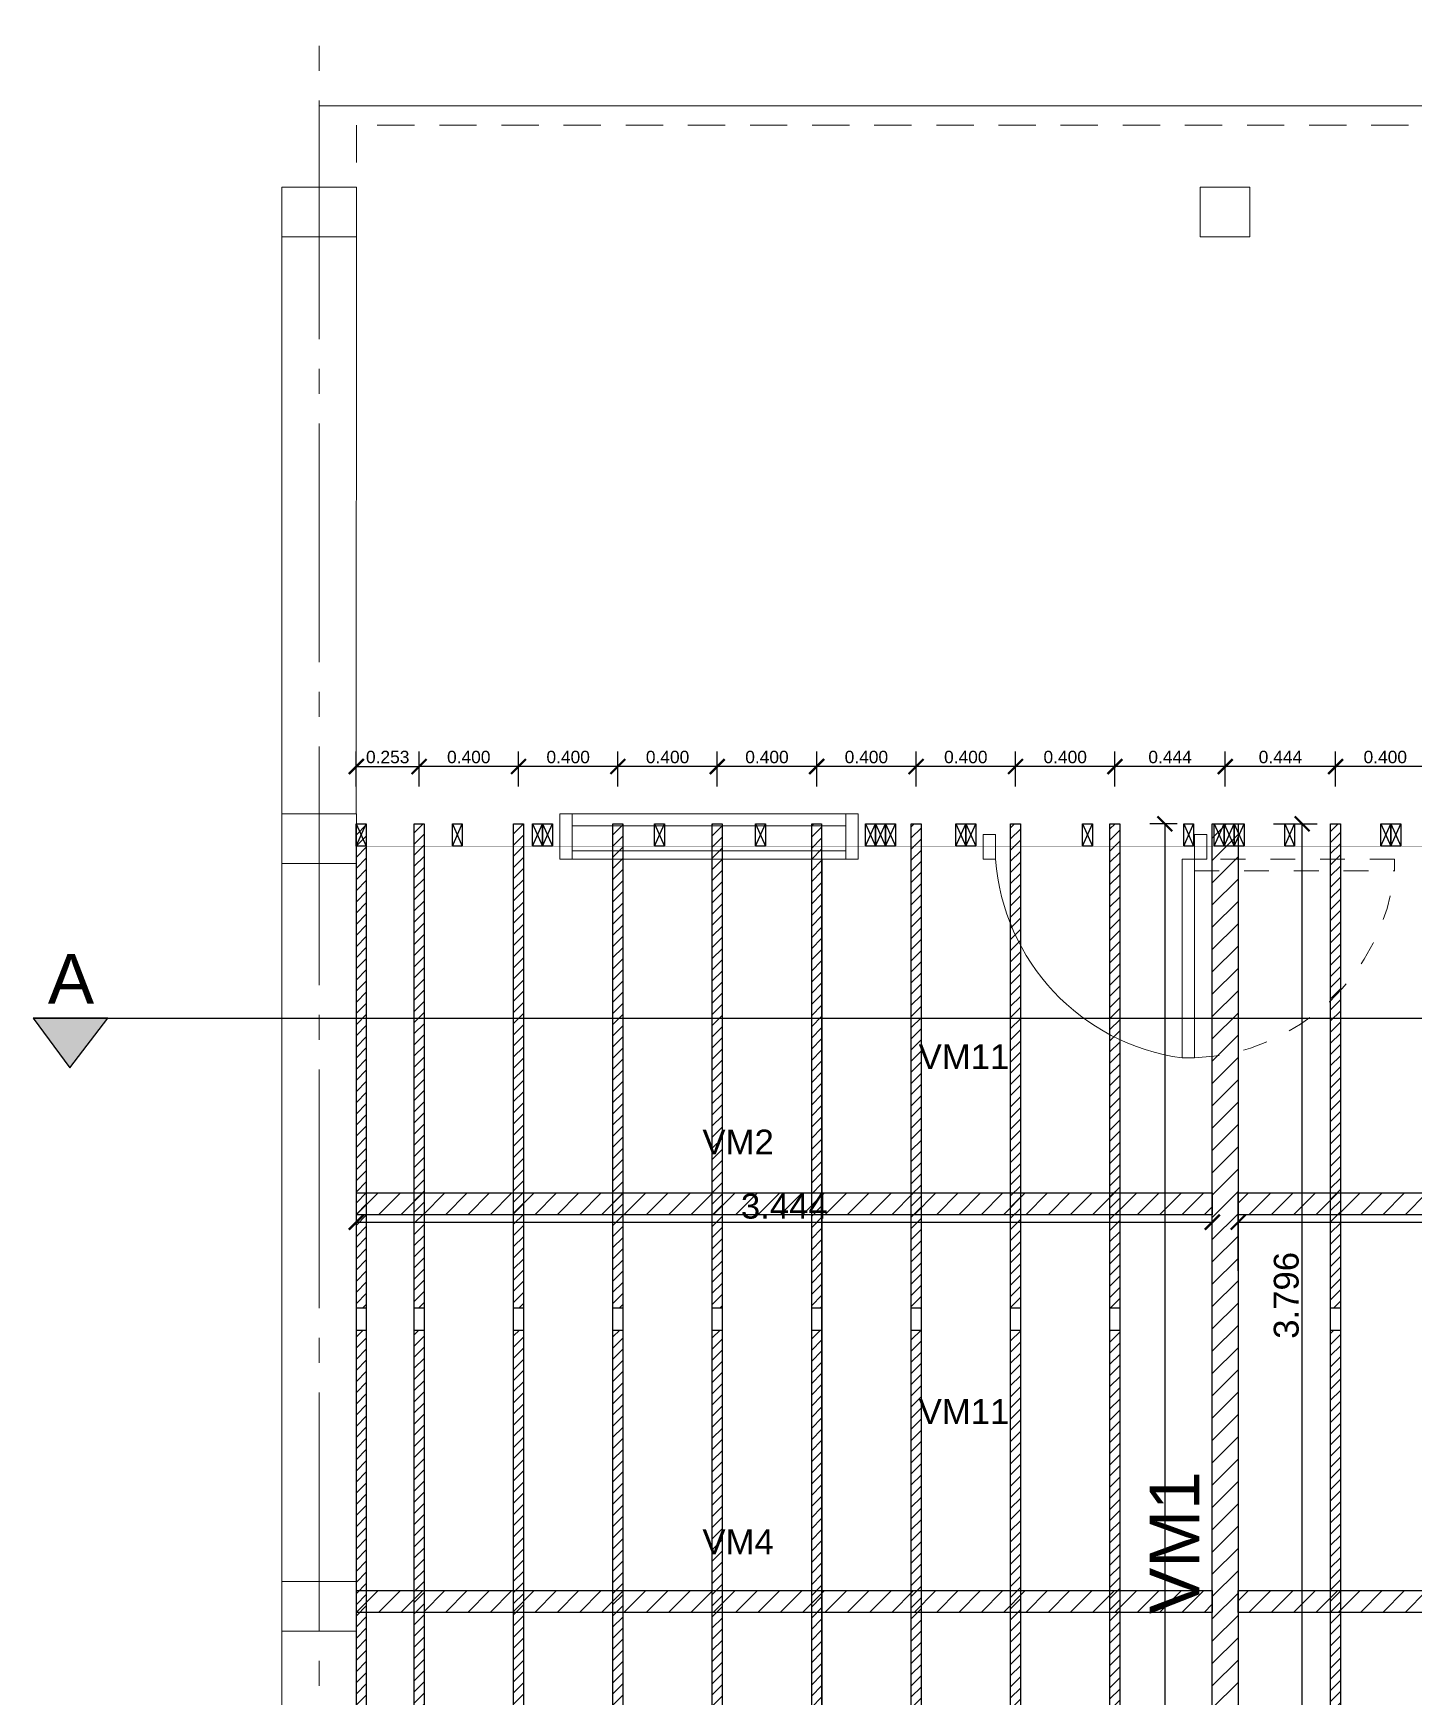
# Model space of a CAD drawing. Header units: millimetres. Extents: x 2924 to 6397, y 1567 to 1704.
# Drawn here: x 3218.18 to 3223.73, y 1584.66 to 1591.35 of the extents above; entities that cross this region are included whole.
import ezdxf

# ---------------------------------------------------------------- set-up
doc = ezdxf.new("R2010")
doc.units = ezdxf.units.MM
doc.header["$PDMODE"] = 35
for name, pattern in [('ACAD_ISO04W100', [30, 24, -3, 0, -3]), ('CONTINUA', [200, 100, 100]), ('DASHED', [0.75, 0.5, -0.25])]:
    doc.linetypes.add(name, pattern=pattern)
doc.layers.get('Defpoints').update_dxf_attribs({"color": 230})
for name, color, linetype in [('EJES', 8, 'Continuous'), ('P0- COLUMNAS HºAº', 7, 'Continuous'), ('P0-CARPINTERIAS', 7, 'Continuous'), ('P0-MAMPOSTERIA LADRILLO', 7, 'Continuous'), ('P0-MUROS', 7, 'Continuous'), ('P0-PROYECCION', 7, 'Continuous'), ('P0-SOLADOS', 7, 'Continuous'), ('PT-MUROS', 7, 'Continuous')]:
    doc.layers.add(name, color=color, linetype=linetype)
doc.styles.add('Arial10', font='arial.ttf', dxfattribs={"height": 0.1})
doc.styles.get("Standard").update_dxf_attribs({"font": 'arial.ttf'})
doc.dimstyles.new('COTA-1-50', dxfattribs={"dimtxt": 0.1, "dimasz": 0.06, "dimexe": 0.06, "dimexo": 0.15, "dimgap": 0.0125, "dimtad": 1, "dimzin": 0, "dimdsep": 46, "dimtxsty": 'Arial10', "dimblk1": 'ARCHTICK', "dimblk2": 'ARCHTICK', "dimsah": 1, "dimcen": 0.09, "dimclrd": 7, "dimclre": 7, "dimclrt": 7, "dimazin": 0, "dimtfac": 1, "dimtofl": 0, "dimtmove": 2, "dimatfit": 3, "dimldrblk": 'ARCHTICK', "dimfxl": 1, "dimtolj": 1, "dimtzin": 0, "dimarcsym": 0})
pattern_1 = [(45, (135.90434, -39.37298), (-0.0449012806, 0.0449012806), [])]
pattern_2 = [(45, (135.90434, -37.77298), (-0.0449012806, 0.0449012806), [])]

# ---------------------------------------------------------------- blocks, each defined once
blk = doc.blocks.new('_ARCHTICK')
at = {"color": 0, "linetype": 'ByBlock', "const_width": 0.15}
blk.add_lwpolyline([(-0.5, -0.5), (0.5, 0.5)], dxfattribs=at)
blk = doc.blocks.new('*D441')
at = {"layer": 'Defpoints', "color": 0, "transparency": 16777216}
for p in [(3222.9208, 1586.5673), (3219.4765, 1586.2209), (3222.9208, 1586.2209)]:
    blk.add_point(p, dxfattribs=at)
at = {"layer": 'PT-MUROS', "color": 7, "lineweight": -2, "transparency": 16777216}
for p, q in [((3219.4765, 1586.3709), (3219.4765, 1586.6273)), ((3222.9208, 1586.3709), (3222.9208, 1586.6273)), ((3219.4765, 1586.5673), (3222.9208, 1586.5673))]:
    blk.add_line(p, q, dxfattribs=at)
at = {"layer": 'PT-MUROS', "color": 7, "lineweight": -2, "transparency": 16777216, "xscale": 0.06, "yscale": 0.06, "zscale": 0.06, "rotation": 180}
blk.add_blockref('_ARCHTICK', (3219.4765, 1586.5673), dxfattribs=at)
at = {"layer": 'PT-MUROS', "color": 7, "lineweight": -2, "transparency": 16777216, "xscale": 0.06, "yscale": 0.06, "zscale": 0.06}
blk.add_blockref('_ARCHTICK', (3222.9208, 1586.5673), dxfattribs=at)
at = {"layer": 'PT-MUROS', "color": 7, "transparency": 16777216, "insert": (3221.1987, 1586.6308), "char_height": 0.1, "attachment_point": 5, "style": 'Arial10'}
blk.add_mtext('\\A1;3.444', dxfattribs=at)
blk = doc.blocks.new('*D442')
at = {"layer": 'Defpoints', "color": 0, "transparency": 16777216}
for p in [(3226.1688, 1586.5673), (3223.0248, 1586.2209), (3226.1688, 1586.2209)]:
    blk.add_point(p, dxfattribs=at)
at = {"layer": 'PT-MUROS', "color": 7, "lineweight": -2, "transparency": 16777216}
for p, q in [((3223.0248, 1586.3709), (3223.0248, 1586.6273)), ((3226.1688, 1586.3709), (3226.1688, 1586.6273)), ((3223.0248, 1586.5673), (3226.1688, 1586.5673))]:
    blk.add_line(p, q, dxfattribs=at)
at = {"layer": 'PT-MUROS', "color": 7, "lineweight": -2, "transparency": 16777216, "xscale": 0.06, "yscale": 0.06, "zscale": 0.06, "rotation": 180}
blk.add_blockref('_ARCHTICK', (3223.0248, 1586.5673), dxfattribs=at)
at = {"layer": 'PT-MUROS', "color": 7, "lineweight": -2, "transparency": 16777216, "xscale": 0.06, "yscale": 0.06, "zscale": 0.06}
blk.add_blockref('_ARCHTICK', (3226.1688, 1586.5673), dxfattribs=at)
at = {"layer": 'PT-MUROS', "color": 7, "transparency": 16777216, "insert": (3224.5968, 1586.6308), "char_height": 0.1, "attachment_point": 5, "style": 'Arial10'}
blk.add_mtext('\\A1;3.144', dxfattribs=at)
blk = doc.blocks.new('*D471')
at = {"layer": 'Defpoints', "color": 0, "transparency": 16777216}
for p in [(3222.9288, 1588.1706), (3222.7296, 1580.2856), (3222.9288, 1580.2856)]:
    blk.add_point(p, dxfattribs=at)
at = {"layer": 'PT-MUROS', "color": 7, "lineweight": -2, "transparency": 16777216}
for p, q in [((3222.7788, 1588.1706), (3222.6696, 1588.1706)), ((3222.7296, 1588.1706), (3222.7296, 1580.2856)), ((3222.7788, 1580.2856), (3222.6696, 1580.2856))]:
    blk.add_line(p, q, dxfattribs=at)
at = {"layer": 'PT-MUROS', "color": 7, "lineweight": -2, "transparency": 16777216, "xscale": 0.06, "yscale": 0.06, "zscale": 0.06}
for p, rotation in [((3222.7296, 1588.1706), 90), ((3222.7296, 1580.2856), 270)]:
    blk.add_blockref('_ARCHTICK', p, dxfattribs=dict(at, rotation=rotation))
at = {"layer": 'PT-MUROS', "color": 7, "transparency": 16777216, "insert": (3222.666, 1584.2281), "char_height": 0.1, "attachment_point": 5, "rotation": 90, "style": 'Arial10'}
blk.add_mtext('\\A1;7.885', dxfattribs=at)
blk = doc.blocks.new('*D458')
at = {"layer": 'Defpoints', "color": 0, "transparency": 16777216}
for p in [(3223.0168, 1588.1706), (3223.2824, 1588.1706), (3223.0168, 1584.3743)]:
    blk.add_point(p, dxfattribs=at)
at = {"layer": 'PT-MUROS', "color": 7, "lineweight": -2, "transparency": 16777216}
for p, q in [((3223.1668, 1588.1706), (3223.3424, 1588.1706)), ((3223.2824, 1584.3743), (3223.2824, 1588.1706)), ((3223.1668, 1584.3743), (3223.3424, 1584.3743))]:
    blk.add_line(p, q, dxfattribs=at)
at = {"layer": 'PT-MUROS', "color": 7, "lineweight": -2, "transparency": 16777216, "xscale": 0.06, "yscale": 0.06, "zscale": 0.06}
for p, rotation in [((3223.2824, 1588.1706), 90), ((3223.2824, 1584.3743), 270)]:
    blk.add_blockref('_ARCHTICK', p, dxfattribs=dict(at, rotation=rotation))
at = {"layer": 'PT-MUROS', "color": 7, "transparency": 16777216, "insert": (3223.2188, 1586.2725), "char_height": 0.1, "attachment_point": 5, "rotation": 90, "style": 'Arial10'}
blk.add_mtext('\\A1;3.796', dxfattribs=at)
blk = doc.blocks.new('*D447')
at = {"layer": 'Defpoints', "color": 0, "transparency": 16777216}
for p in [(3223.4168, 1588.401), (3223.4168, 1588.1706), (3223.8168, 1588.1706)]:
    blk.add_point(p, dxfattribs=at)
at = {"layer": 'PT-MUROS', "color": 7, "lineweight": -2, "transparency": 16777216}
for p, q in [((3223.4168, 1588.3206), (3223.4168, 1588.461)), ((3223.8168, 1588.3206), (3223.8168, 1588.461)), ((3223.8168, 1588.401), (3223.4168, 1588.401))]:
    blk.add_line(p, q, dxfattribs=at)
at = {"layer": 'PT-MUROS', "color": 7, "lineweight": -2, "transparency": 16777216, "xscale": 0.06, "yscale": 0.06, "zscale": 0.06, "rotation": 180}
blk.add_blockref('_ARCHTICK', (3223.4168, 1588.401), dxfattribs=at)
at = {"layer": 'PT-MUROS', "color": 7, "lineweight": -2, "transparency": 16777216, "xscale": 0.06, "yscale": 0.06, "zscale": 0.06}
blk.add_blockref('_ARCHTICK', (3223.8168, 1588.401), dxfattribs=at)
at = {"layer": 'PT-MUROS', "color": 7, "transparency": 16777216, "insert": (3223.6168, 1588.4391), "char_height": 0.05, "attachment_point": 5}
blk.add_mtext('\\A1;0.400', dxfattribs=at)
blk = doc.blocks.new('*D448')
at = {"layer": 'Defpoints', "color": 0, "transparency": 16777216}
for p in [(3222.9728, 1588.401), (3222.9728, 1588.1706), (3223.4168, 1588.1706)]:
    blk.add_point(p, dxfattribs=at)
at = {"layer": 'PT-MUROS', "color": 7, "lineweight": -2, "transparency": 16777216}
for p, q in [((3222.9728, 1588.3206), (3222.9728, 1588.461)), ((3223.4168, 1588.3206), (3223.4168, 1588.461)), ((3223.4168, 1588.401), (3222.9728, 1588.401))]:
    blk.add_line(p, q, dxfattribs=at)
at = {"layer": 'PT-MUROS', "color": 7, "lineweight": -2, "transparency": 16777216, "xscale": 0.06, "yscale": 0.06, "zscale": 0.06, "rotation": 180}
blk.add_blockref('_ARCHTICK', (3222.9728, 1588.401), dxfattribs=at)
at = {"layer": 'PT-MUROS', "color": 7, "lineweight": -2, "transparency": 16777216, "xscale": 0.06, "yscale": 0.06, "zscale": 0.06}
blk.add_blockref('_ARCHTICK', (3223.4168, 1588.401), dxfattribs=at)
at = {"layer": 'PT-MUROS', "color": 7, "transparency": 16777216, "insert": (3223.1948, 1588.4391), "char_height": 0.05, "attachment_point": 5}
blk.add_mtext('\\A1;0.444', dxfattribs=at)
blk = doc.blocks.new('*D449')
at = {"layer": 'Defpoints', "color": 0, "transparency": 16777216}
for p in [(3222.5288, 1588.401), (3222.5288, 1588.1706), (3222.9728, 1588.1706)]:
    blk.add_point(p, dxfattribs=at)
at = {"layer": 'PT-MUROS', "color": 7, "lineweight": -2, "transparency": 16777216}
for p, q in [((3222.5288, 1588.3206), (3222.5288, 1588.461)), ((3222.9728, 1588.3206), (3222.9728, 1588.461)), ((3222.9728, 1588.401), (3222.5288, 1588.401))]:
    blk.add_line(p, q, dxfattribs=at)
at = {"layer": 'PT-MUROS', "color": 7, "lineweight": -2, "transparency": 16777216, "xscale": 0.06, "yscale": 0.06, "zscale": 0.06, "rotation": 180}
blk.add_blockref('_ARCHTICK', (3222.5288, 1588.401), dxfattribs=at)
at = {"layer": 'PT-MUROS', "color": 7, "lineweight": -2, "transparency": 16777216, "xscale": 0.06, "yscale": 0.06, "zscale": 0.06}
blk.add_blockref('_ARCHTICK', (3222.9728, 1588.401), dxfattribs=at)
at = {"layer": 'PT-MUROS', "color": 7, "transparency": 16777216, "insert": (3222.7508, 1588.4391), "char_height": 0.05, "attachment_point": 5}
blk.add_mtext('\\A1;0.444', dxfattribs=at)
blk = doc.blocks.new('*D450')
at = {"layer": 'Defpoints', "color": 0, "transparency": 16777216}
for p in [(3222.1288, 1588.401), (3222.1288, 1588.1706), (3222.5288, 1588.1706)]:
    blk.add_point(p, dxfattribs=at)
at = {"layer": 'PT-MUROS', "color": 7, "lineweight": -2, "transparency": 16777216}
for p, q in [((3222.1288, 1588.3206), (3222.1288, 1588.461)), ((3222.5288, 1588.3206), (3222.5288, 1588.461)), ((3222.5288, 1588.401), (3222.1288, 1588.401))]:
    blk.add_line(p, q, dxfattribs=at)
at = {"layer": 'PT-MUROS', "color": 7, "lineweight": -2, "transparency": 16777216, "xscale": 0.06, "yscale": 0.06, "zscale": 0.06, "rotation": 180}
blk.add_blockref('_ARCHTICK', (3222.1288, 1588.401), dxfattribs=at)
at = {"layer": 'PT-MUROS', "color": 7, "lineweight": -2, "transparency": 16777216, "xscale": 0.06, "yscale": 0.06, "zscale": 0.06}
blk.add_blockref('_ARCHTICK', (3222.5288, 1588.401), dxfattribs=at)
at = {"layer": 'PT-MUROS', "color": 7, "transparency": 16777216, "insert": (3222.3288, 1588.4391), "char_height": 0.05, "attachment_point": 5}
blk.add_mtext('\\A1;0.400', dxfattribs=at)
blk = doc.blocks.new('*D451')
at = {"layer": 'Defpoints', "color": 0, "transparency": 16777216}
for p in [(3221.7288, 1588.401), (3221.7288, 1588.1706), (3222.1288, 1588.1706)]:
    blk.add_point(p, dxfattribs=at)
at = {"layer": 'PT-MUROS', "color": 7, "lineweight": -2, "transparency": 16777216}
for p, q in [((3221.7288, 1588.3206), (3221.7288, 1588.461)), ((3222.1288, 1588.3206), (3222.1288, 1588.461)), ((3222.1288, 1588.401), (3221.7288, 1588.401))]:
    blk.add_line(p, q, dxfattribs=at)
at = {"layer": 'PT-MUROS', "color": 7, "lineweight": -2, "transparency": 16777216, "xscale": 0.06, "yscale": 0.06, "zscale": 0.06, "rotation": 180}
blk.add_blockref('_ARCHTICK', (3221.7288, 1588.401), dxfattribs=at)
at = {"layer": 'PT-MUROS', "color": 7, "lineweight": -2, "transparency": 16777216, "xscale": 0.06, "yscale": 0.06, "zscale": 0.06}
blk.add_blockref('_ARCHTICK', (3222.1288, 1588.401), dxfattribs=at)
at = {"layer": 'PT-MUROS', "color": 7, "transparency": 16777216, "insert": (3221.9288, 1588.4391), "char_height": 0.05, "attachment_point": 5}
blk.add_mtext('\\A1;0.400', dxfattribs=at)
blk = doc.blocks.new('*D452')
at = {"layer": 'Defpoints', "color": 0, "transparency": 16777216}
for p in [(3221.3288, 1588.401), (3221.3288, 1588.1706), (3221.7288, 1588.1706)]:
    blk.add_point(p, dxfattribs=at)
at = {"layer": 'PT-MUROS', "color": 7, "lineweight": -2, "transparency": 16777216}
for p, q in [((3221.3288, 1588.3206), (3221.3288, 1588.461)), ((3221.7288, 1588.3206), (3221.7288, 1588.461)), ((3221.7288, 1588.401), (3221.3288, 1588.401))]:
    blk.add_line(p, q, dxfattribs=at)
at = {"layer": 'PT-MUROS', "color": 7, "lineweight": -2, "transparency": 16777216, "xscale": 0.06, "yscale": 0.06, "zscale": 0.06, "rotation": 180}
blk.add_blockref('_ARCHTICK', (3221.3288, 1588.401), dxfattribs=at)
at = {"layer": 'PT-MUROS', "color": 7, "lineweight": -2, "transparency": 16777216, "xscale": 0.06, "yscale": 0.06, "zscale": 0.06}
blk.add_blockref('_ARCHTICK', (3221.7288, 1588.401), dxfattribs=at)
at = {"layer": 'PT-MUROS', "color": 7, "transparency": 16777216, "insert": (3221.5288, 1588.4391), "char_height": 0.05, "attachment_point": 5}
blk.add_mtext('\\A1;0.400', dxfattribs=at)
blk = doc.blocks.new('*D465')
at = {"layer": 'Defpoints', "color": 0, "transparency": 16777216}
for p in [(3220.9288, 1588.401), (3220.9288, 1588.1706), (3221.3288, 1588.1706)]:
    blk.add_point(p, dxfattribs=at)
at = {"layer": 'PT-MUROS', "color": 7, "lineweight": -2, "transparency": 16777216}
for p, q in [((3220.9288, 1588.3206), (3220.9288, 1588.461)), ((3221.3288, 1588.3206), (3221.3288, 1588.461)), ((3221.3288, 1588.401), (3220.9288, 1588.401))]:
    blk.add_line(p, q, dxfattribs=at)
at = {"layer": 'PT-MUROS', "color": 7, "lineweight": -2, "transparency": 16777216, "xscale": 0.06, "yscale": 0.06, "zscale": 0.06, "rotation": 180}
blk.add_blockref('_ARCHTICK', (3220.9288, 1588.401), dxfattribs=at)
at = {"layer": 'PT-MUROS', "color": 7, "lineweight": -2, "transparency": 16777216, "xscale": 0.06, "yscale": 0.06, "zscale": 0.06}
blk.add_blockref('_ARCHTICK', (3221.3288, 1588.401), dxfattribs=at)
at = {"layer": 'PT-MUROS', "color": 7, "transparency": 16777216, "insert": (3221.1288, 1588.4391), "char_height": 0.05, "attachment_point": 5}
blk.add_mtext('\\A1;0.400', dxfattribs=at)
blk = doc.blocks.new('*D466')
at = {"layer": 'Defpoints', "color": 0, "transparency": 16777216}
for p in [(3220.5288, 1588.401), (3220.5288, 1588.1706), (3220.9288, 1588.1706)]:
    blk.add_point(p, dxfattribs=at)
at = {"layer": 'PT-MUROS', "color": 7, "lineweight": -2, "transparency": 16777216}
for p, q in [((3220.5288, 1588.3206), (3220.5288, 1588.461)), ((3220.9288, 1588.3206), (3220.9288, 1588.461)), ((3220.9288, 1588.401), (3220.5288, 1588.401))]:
    blk.add_line(p, q, dxfattribs=at)
at = {"layer": 'PT-MUROS', "color": 7, "lineweight": -2, "transparency": 16777216, "xscale": 0.06, "yscale": 0.06, "zscale": 0.06, "rotation": 180}
blk.add_blockref('_ARCHTICK', (3220.5288, 1588.401), dxfattribs=at)
at = {"layer": 'PT-MUROS', "color": 7, "lineweight": -2, "transparency": 16777216, "xscale": 0.06, "yscale": 0.06, "zscale": 0.06}
blk.add_blockref('_ARCHTICK', (3220.9288, 1588.401), dxfattribs=at)
at = {"layer": 'PT-MUROS', "color": 7, "transparency": 16777216, "insert": (3220.7288, 1588.4391), "char_height": 0.05, "attachment_point": 5}
blk.add_mtext('\\A1;0.400', dxfattribs=at)
blk = doc.blocks.new('*D467')
at = {"layer": 'Defpoints', "color": 0, "transparency": 16777216}
for p in [(3220.1288, 1588.401), (3220.1288, 1588.1706), (3220.5288, 1588.1706)]:
    blk.add_point(p, dxfattribs=at)
at = {"layer": 'PT-MUROS', "color": 7, "lineweight": -2, "transparency": 16777216}
for p, q in [((3220.1288, 1588.3206), (3220.1288, 1588.461)), ((3220.5288, 1588.3206), (3220.5288, 1588.461)), ((3220.5288, 1588.401), (3220.1288, 1588.401))]:
    blk.add_line(p, q, dxfattribs=at)
at = {"layer": 'PT-MUROS', "color": 7, "lineweight": -2, "transparency": 16777216, "xscale": 0.06, "yscale": 0.06, "zscale": 0.06, "rotation": 180}
blk.add_blockref('_ARCHTICK', (3220.1288, 1588.401), dxfattribs=at)
at = {"layer": 'PT-MUROS', "color": 7, "lineweight": -2, "transparency": 16777216, "xscale": 0.06, "yscale": 0.06, "zscale": 0.06}
blk.add_blockref('_ARCHTICK', (3220.5288, 1588.401), dxfattribs=at)
at = {"layer": 'PT-MUROS', "color": 7, "transparency": 16777216, "insert": (3220.3288, 1588.4391), "char_height": 0.05, "attachment_point": 5}
blk.add_mtext('\\A1;0.400', dxfattribs=at)
blk = doc.blocks.new('*D468')
at = {"layer": 'Defpoints', "color": 0, "transparency": 16777216}
for p in [(3219.7288, 1588.401), (3219.7288, 1588.1706), (3220.1288, 1588.1706)]:
    blk.add_point(p, dxfattribs=at)
at = {"layer": 'PT-MUROS', "color": 7, "lineweight": -2, "transparency": 16777216}
for p, q in [((3219.7288, 1588.3206), (3219.7288, 1588.461)), ((3220.1288, 1588.3206), (3220.1288, 1588.461)), ((3220.1288, 1588.401), (3219.7288, 1588.401))]:
    blk.add_line(p, q, dxfattribs=at)
at = {"layer": 'PT-MUROS', "color": 7, "lineweight": -2, "transparency": 16777216, "xscale": 0.06, "yscale": 0.06, "zscale": 0.06, "rotation": 180}
blk.add_blockref('_ARCHTICK', (3219.7288, 1588.401), dxfattribs=at)
at = {"layer": 'PT-MUROS', "color": 7, "lineweight": -2, "transparency": 16777216, "xscale": 0.06, "yscale": 0.06, "zscale": 0.06}
blk.add_blockref('_ARCHTICK', (3220.1288, 1588.401), dxfattribs=at)
at = {"layer": 'PT-MUROS', "color": 7, "transparency": 16777216, "insert": (3219.9288, 1588.4391), "char_height": 0.05, "attachment_point": 5}
blk.add_mtext('\\A1;0.400', dxfattribs=at)
blk = doc.blocks.new('*D472')
at = {"layer": 'Defpoints', "color": 0, "transparency": 16777216}
for p in [(3219.7288, 1588.401), (3219.4763, 1588.1706), (3219.7288, 1588.1706)]:
    blk.add_point(p, dxfattribs=at)
at = {"layer": 'PT-MUROS', "color": 7, "lineweight": -2, "transparency": 16777216}
for p, q in [((3219.4763, 1588.3206), (3219.4763, 1588.461)), ((3219.7288, 1588.3206), (3219.7288, 1588.461)), ((3219.4763, 1588.401), (3219.7288, 1588.401))]:
    blk.add_line(p, q, dxfattribs=at)
at = {"layer": 'PT-MUROS', "color": 7, "lineweight": -2, "transparency": 16777216, "xscale": 0.06, "yscale": 0.06, "zscale": 0.06, "rotation": 180}
blk.add_blockref('_ARCHTICK', (3219.4763, 1588.401), dxfattribs=at)
at = {"layer": 'PT-MUROS', "color": 7, "lineweight": -2, "transparency": 16777216, "xscale": 0.06, "yscale": 0.06, "zscale": 0.06}
blk.add_blockref('_ARCHTICK', (3219.7288, 1588.401), dxfattribs=at)
at = {"layer": 'PT-MUROS', "color": 7, "transparency": 16777216, "insert": (3219.6026, 1588.4391), "char_height": 0.05, "attachment_point": 5}
blk.add_mtext('\\A1;0.253', dxfattribs=at)

msp = doc.modelspace()

# ---------------------------------------------------------------- hatches: boundary and pattern name
at = {"layer": 'PT-MUROS'}
h = msp.add_hatch(dxfattribs=at)
h.set_pattern_fill('ANSI31', color=4, scale=0.01)
h.set_pattern_definition([(45, (135.904342, -40.150485), (-0.0224506403, 0.0224506403), [])])
h.paths.add_polyline_path([(3225.7968, 1588.1706), (3225.8368, 1588.1706), (3225.8368, 1586.2209), (3225.7968, 1586.2209)])
h.paths.add_polyline_path([(3225.3968, 1588.1706), (3225.4368, 1588.1706), (3225.4368, 1586.2209), (3225.3968, 1586.2209)])
h.paths.add_polyline_path([(3224.9968, 1588.1706), (3225.0368, 1588.1706), (3225.0368, 1586.2209), (3224.9968, 1586.2209)])
h.paths.add_polyline_path([(3224.5968, 1588.1706), (3224.6368, 1588.1706), (3224.6368, 1586.2209), (3224.5968, 1586.2209)])
h.paths.add_polyline_path([(3224.1968, 1588.1706), (3224.2368, 1588.1706), (3224.2368, 1586.2209), (3224.1968, 1586.2209)])
h.paths.add_polyline_path([(3223.7968, 1588.1706), (3223.8368, 1588.1706), (3223.8368, 1586.2209), (3223.7968, 1586.2209)])
h.paths.add_polyline_path([(3223.3968, 1588.1706), (3223.4368, 1588.1706), (3223.4368, 1586.2209), (3223.3968, 1586.2209)])
h.paths.add_polyline_path([(3221.3088, 1588.1706), (3221.3488, 1588.1706), (3221.3488, 1586.2209), (3221.3088, 1586.2209)])
h.paths.add_polyline_path([(3221.7088, 1588.1706), (3221.7488, 1588.1706), (3221.7488, 1586.2209), (3221.7088, 1586.2209)])
h.paths.add_polyline_path([(3222.1088, 1588.1706), (3222.1488, 1588.1706), (3222.1488, 1586.2209), (3222.1088, 1586.2209)])
h.paths.add_polyline_path([(3222.5088, 1588.1706), (3222.5488, 1588.1706), (3222.5488, 1586.2209), (3222.5088, 1586.2209)])
h.paths.add_polyline_path([(3219.7088, 1588.1706), (3219.7488, 1588.1706), (3219.7488, 1586.2209), (3219.7088, 1586.2209)])
h.paths.add_polyline_path([(3220.1088, 1588.1706), (3220.1488, 1588.1706), (3220.1488, 1586.2209), (3220.1088, 1586.2209)])
h.paths.add_polyline_path([(3220.5088, 1588.1706), (3220.5488, 1588.1706), (3220.5488, 1586.2209), (3220.5088, 1586.2209)])
h.paths.add_polyline_path([(3220.9088, 1588.1706), (3220.9488, 1588.1706), (3220.9488, 1586.2209), (3220.9088, 1586.2209)])
h.paths.add_polyline_path([(3219.4765, 1588.1706), (3219.5165, 1588.1706), (3219.5165, 1586.2209), (3219.4765, 1586.2209)])
h.paths.add_polyline_path([(3220.1088, 1586.1329), (3220.1488, 1586.1329), (3220.1488, 1584.3071), (3220.1088, 1584.3071)])
h.paths.add_polyline_path([(3220.5088, 1586.1329), (3220.5488, 1586.1329), (3220.5488, 1584.3071), (3220.5088, 1584.3071)])
h.paths.add_polyline_path([(3220.9088, 1586.1329), (3220.9488, 1586.1329), (3220.9488, 1584.3071), (3220.9088, 1584.3071)])
h.paths.add_polyline_path([(3221.3088, 1586.1329), (3221.3488, 1586.1329), (3221.3488, 1584.3071), (3221.3088, 1584.3071)])
h.paths.add_polyline_path([(3221.7088, 1586.1329), (3221.7488, 1586.1329), (3221.7488, 1584.3071), (3221.7088, 1584.3071)])
h.paths.add_polyline_path([(3222.1088, 1586.1329), (3222.1488, 1586.1329), (3222.1488, 1584.3071), (3222.1088, 1584.3071)])
h.paths.add_polyline_path([(3222.5088, 1586.1329), (3222.5488, 1586.1329), (3222.5488, 1584.3071), (3222.5088, 1584.3071)])
h.paths.add_polyline_path([(3219.4765, 1586.1329), (3219.5165, 1586.1329), (3219.5165, 1584.3071), (3219.4765, 1584.3071)])
h.paths.add_polyline_path([(3219.7088, 1586.1329), (3219.7488, 1586.1329), (3219.7488, 1584.3071), (3219.7088, 1584.3071)])
h.paths.add_polyline_path([(3221.3088, 1584.2191), (3221.3488, 1584.2191), (3221.3489, 1582.2334), (3221.3089, 1582.2334)])
h.paths.add_polyline_path([(3221.7088, 1584.2191), (3221.7488, 1584.2191), (3221.7489, 1582.2334), (3221.7089, 1582.2334)])
h.paths.add_polyline_path([(3222.1088, 1584.2191), (3222.1488, 1584.2191), (3222.1489, 1582.2334), (3222.1089, 1582.2334)])
h.paths.add_polyline_path([(3222.5088, 1584.2191), (3222.5488, 1584.2191), (3222.5489, 1582.2334), (3222.5089, 1582.2334)])
h.paths.add_polyline_path([(3220.5088, 1584.2191), (3220.5488, 1584.2191), (3220.5489, 1582.0256), (3220.5089, 1582.0256)])
h.paths.add_polyline_path([(3220.9088, 1584.2191), (3220.9488, 1584.2191), (3220.9489, 1582.0256), (3220.9089, 1582.0256)])
h.paths.add_polyline_path([(3219.4765, 1584.2191), (3219.5165, 1584.2191), (3219.5165, 1582.0256), (3219.4765, 1582.0256)])
h.paths.add_polyline_path([(3219.7088, 1584.2191), (3219.7488, 1584.2191), (3219.7489, 1582.0256), (3219.7089, 1582.0256)])
h.paths.add_polyline_path([(3220.1088, 1584.2191), (3220.1488, 1584.2191), (3220.1489, 1582.0256), (3220.1089, 1582.0256)])
h.paths.add_polyline_path([(3222.509, 1582.1454), (3222.549, 1582.1454), (3222.549, 1581.0011), (3222.509, 1581.0011)])
h.paths.add_polyline_path([(3221.309, 1582.1454), (3221.349, 1582.1454), (3221.349, 1581.0011), (3221.309, 1581.0011)])
h.paths.add_polyline_path([(3221.709, 1582.1454), (3221.749, 1582.1454), (3221.749, 1581.0011), (3221.709, 1581.0011)])
h.paths.add_polyline_path([(3222.109, 1582.1454), (3222.149, 1582.1454), (3222.149, 1581.0011), (3222.109, 1581.0011)])
h.paths.add_polyline_path([(3224.597, 1582.1454), (3224.637, 1582.1454), (3224.637, 1580.1956), (3224.597, 1580.1956)])
h.paths.add_polyline_path([(3224.197, 1582.1454), (3224.237, 1582.1454), (3224.237, 1580.1956), (3224.197, 1580.1956)])
h.paths.add_polyline_path([(3223.797, 1582.1454), (3223.837, 1582.1454), (3223.837, 1580.1956), (3223.797, 1580.1956)])
h.paths.add_polyline_path([(3223.397, 1582.1454), (3223.437, 1582.1454), (3223.437, 1580.1956), (3223.397, 1580.1956)])
h.paths.add_polyline_path([(3225.397, 1582.1454), (3225.437, 1582.1454), (3225.437, 1580.1956), (3225.397, 1580.1956)])
h.paths.add_polyline_path([(3224.997, 1582.1454), (3225.037, 1582.1454), (3225.037, 1580.1956), (3224.997, 1580.1956)])
h.paths.add_polyline_path([(3225.797, 1582.1454), (3225.837, 1582.1454), (3225.837, 1580.1956), (3225.797, 1580.1956)])
h.paths.add_polyline_path([(3225.7968, 1584.2191), (3225.8368, 1584.2191), (3225.8369, 1582.2334), (3225.7969, 1582.2334)])
h.paths.add_polyline_path([(3223.3968, 1584.2191), (3223.4368, 1584.2191), (3223.4369, 1582.2333), (3223.3969, 1582.2333)])
h.paths.add_polyline_path([(3223.7968, 1584.2191), (3223.8368, 1584.2191), (3223.8369, 1582.2334), (3223.7969, 1582.2334)])
h.paths.add_polyline_path([(3224.1968, 1584.2191), (3224.2368, 1584.2191), (3224.2369, 1582.2334), (3224.1969, 1582.2334)])
h.paths.add_polyline_path([(3224.5968, 1584.2191), (3224.6368, 1584.2191), (3224.6369, 1582.2334), (3224.5969, 1582.2334)])
h.paths.add_polyline_path([(3224.9968, 1584.2191), (3225.0368, 1584.2191), (3225.0369, 1582.2334), (3224.9969, 1582.2334)])
h.paths.add_polyline_path([(3225.3968, 1584.2191), (3225.4368, 1584.2191), (3225.4369, 1582.2334), (3225.3969, 1582.2334)])
h.paths.add_polyline_path([(3225.7968, 1586.1329), (3225.8368, 1586.1329), (3225.8368, 1584.3071), (3225.7968, 1584.3071)])
h.paths.add_polyline_path([(3223.3968, 1586.1329), (3223.4368, 1586.1329), (3223.4368, 1584.3071), (3223.3968, 1584.3071)])
h.paths.add_polyline_path([(3223.7968, 1586.1329), (3223.8368, 1586.1329), (3223.8368, 1584.3071), (3223.7968, 1584.3071)])
h.paths.add_polyline_path([(3224.1968, 1586.1329), (3224.2368, 1586.1329), (3224.2368, 1584.3071), (3224.1968, 1584.3071)])
h.paths.add_polyline_path([(3224.5968, 1586.1329), (3224.6368, 1586.1329), (3224.6368, 1584.3071), (3224.5968, 1584.3071)])
h.paths.add_polyline_path([(3224.9968, 1586.1329), (3225.0368, 1586.1329), (3225.0368, 1584.3071), (3224.9968, 1584.3071)])
h.paths.add_polyline_path([(3225.3968, 1586.1329), (3225.4368, 1586.1329), (3225.4368, 1584.3071), (3225.3968, 1584.3071)])
h.paths.add_polyline_path([(3221.1263, 1582.1454), (3221.1663, 1582.1454), (3221.1663, 1582.1454), (3221.1263, 1582.1454)])
h.paths.add_polyline_path([(3221.1663, 1581.8846), (3221.1263, 1581.8846), (3221.1263, 1581.0011), (3221.1663, 1581.0011)])
h = msp.add_hatch(dxfattribs=at)
h.set_pattern_fill('ANSI31', color=2, scale=0.02)
h.set_pattern_definition([(45, (135.90434, -40.150485), (-0.0449012806, 0.0449012806), [])])
h.paths.add_polyline_path([(3222.9208, 1588.1706), (3223.0248, 1588.1706), (3223.0248, 1580.2856), (3222.9208, 1580.2856)])
at = {"layer": 'PT-MUROS', "true_color": 0xcc2427}
h = msp.add_hatch(color=242, dxfattribs=at)
h.dxf.hatch_style = 1
h.paths.add_polyline_path([(3218.3234, 1587.1888), (3218.4765, 1587.3888), (3218.1765, 1587.3888)])
h.paths.add_polyline_path([(3227.0157, 1587.1888), (3227.1688, 1587.3888), (3226.8688, 1587.3888)])
at = {"layer": 'PT-MUROS'}
h = msp.add_hatch(dxfattribs=at)
h.set_pattern_fill('ANSI31', color=3, scale=0.02)
h.set_pattern_definition(pattern_2)
h.paths.add_polyline_path([(3219.4765, 1586.6846), (3222.9208, 1586.6846), (3222.9208, 1586.5966), (3219.4765, 1586.5966)])
h = msp.add_hatch(dxfattribs=at)
h.set_pattern_fill('ANSI31', color=3, scale=0.02)
h.set_pattern_definition(pattern_2)
h.paths.add_polyline_path([(3223.0248, 1586.6846), (3226.1688, 1586.6846), (3226.1688, 1586.5966), (3223.0248, 1586.5966)])
h = msp.add_hatch(dxfattribs=at)
h.set_pattern_fill('ANSI31', color=3, scale=0.02)
h.set_pattern_definition(pattern_1)
h.paths.add_polyline_path([(3219.4765, 1585.0846), (3222.9208, 1585.0846), (3222.9208, 1584.9966), (3219.4765, 1584.9966)])
h = msp.add_hatch(dxfattribs=at)
h.set_pattern_fill('ANSI31', color=3, scale=0.02)
h.set_pattern_definition(pattern_1)
h.paths.add_polyline_path([(3223.0248, 1585.0846), (3226.1688, 1585.0846), (3226.1688, 1584.9966), (3223.0248, 1584.9966)])

# ---------------------------------------------------------------- linework, layer by layer
at = {"color": 0, "const_width": 0.0003}
for points in [[(3221.6055, 1588.1706), (3219.4763, 1588.1706), (3219.4763, 1588.0806), (3221.6055, 1588.0806)], [(3223.6388, 1588.1706), (3221.6055, 1588.1706), (3221.6055, 1588.0806), (3223.6388, 1588.0806)], [(3226.0788, 1588.1706), (3223.6388, 1588.1706), (3223.6388, 1588.0806), (3226.0788, 1588.0806)]]:
    msp.add_lwpolyline(points, close=True, dxfattribs=at)
at = {"color": 0}
for points in [[(3219.4763, 1588.1706), (3219.5163, 1588.1706), (3219.5163, 1588.0806), (3219.4763, 1588.0806), (3219.4763, 1588.1706), (3219.5163, 1588.0806), (3219.4763, 1588.0806), (3219.5163, 1588.1706)], [(3219.8629, 1588.1706), (3219.9029, 1588.1706), (3219.9029, 1588.0806), (3219.8629, 1588.0806), (3219.8629, 1588.1706), (3219.9029, 1588.0806), (3219.8629, 1588.0806), (3219.9029, 1588.1706)], [(3220.1855, 1588.1706), (3220.2255, 1588.1706), (3220.2255, 1588.0806), (3220.1855, 1588.0806), (3220.1855, 1588.1706), (3220.2255, 1588.0806), (3220.1855, 1588.0806), (3220.2255, 1588.1706)], [(3220.2255, 1588.1706), (3220.2655, 1588.1706), (3220.2655, 1588.0806), (3220.2255, 1588.0806), (3220.2255, 1588.1706), (3220.2655, 1588.0806), (3220.2255, 1588.0806), (3220.2655, 1588.1706)], [(3221.5255, 1588.1706), (3221.5655, 1588.1706), (3221.5655, 1588.0806), (3221.5255, 1588.0806), (3221.5255, 1588.1706), (3221.5655, 1588.0806), (3221.5255, 1588.0806), (3221.5655, 1588.1706)], [(3221.5655, 1588.1706), (3221.6055, 1588.1706), (3221.6055, 1588.0806), (3221.5655, 1588.0806), (3221.5655, 1588.1706), (3221.6055, 1588.0806), (3221.5655, 1588.0806), (3221.6055, 1588.1706)], [(3221.6055, 1588.1706), (3221.6455, 1588.1706), (3221.6455, 1588.0806), (3221.6055, 1588.0806), (3221.6055, 1588.1706), (3221.6455, 1588.0806), (3221.6055, 1588.0806), (3221.6455, 1588.1706)], [(3221.8888, 1588.1706), (3221.9288, 1588.1706), (3221.9288, 1588.0806), (3221.8888, 1588.0806), (3221.8888, 1588.1706), (3221.9288, 1588.0806), (3221.8888, 1588.0806), (3221.9288, 1588.1706)], [(3221.9288, 1588.1706), (3221.9688, 1588.1706), (3221.9688, 1588.0806), (3221.9288, 1588.0806), (3221.9288, 1588.1706), (3221.9688, 1588.0806), (3221.9288, 1588.0806), (3221.9688, 1588.1706)], [(3222.9288, 1588.1706), (3222.9688, 1588.1706), (3222.9688, 1588.0806), (3222.9288, 1588.0806), (3222.9288, 1588.1706), (3222.9688, 1588.0806), (3222.9288, 1588.0806), (3222.9688, 1588.1706)], [(3222.9688, 1588.1706), (3223.0088, 1588.1706), (3223.0088, 1588.0806), (3222.9688, 1588.0806), (3222.9688, 1588.1706), (3223.0088, 1588.0806), (3222.9688, 1588.0806), (3223.0088, 1588.1706)], [(3223.0088, 1588.1706), (3223.0488, 1588.1706), (3223.0488, 1588.0806), (3223.0088, 1588.0806), (3223.0088, 1588.1706), (3223.0488, 1588.0806), (3223.0088, 1588.0806), (3223.0488, 1588.1706)], [(3223.2121, 1588.1706), (3223.2521, 1588.1706), (3223.2521, 1588.0806), (3223.2121, 1588.0806), (3223.2121, 1588.1706), (3223.2521, 1588.0806), (3223.2121, 1588.0806), (3223.2521, 1588.1706)], [(3223.5988, 1588.1706), (3223.6388, 1588.1706), (3223.6388, 1588.0806), (3223.5988, 1588.0806), (3223.5988, 1588.1706), (3223.6388, 1588.0806), (3223.5988, 1588.0806), (3223.6388, 1588.1706)], [(3223.6388, 1588.1706), (3223.6788, 1588.1706), (3223.6788, 1588.0806), (3223.6388, 1588.0806), (3223.6388, 1588.1706), (3223.6788, 1588.0806), (3223.6388, 1588.0806), (3223.6788, 1588.1706)]]:
    msp.add_lwpolyline(points, dxfattribs=at)
at = {"color": 8}
for points in [[(3220.6761, 1588.1706), (3220.7161, 1588.1706), (3220.7161, 1588.0806), (3220.6761, 1588.0806), (3220.6761, 1588.1706), (3220.7161, 1588.0806), (3220.6761, 1588.0806), (3220.7161, 1588.1706)], [(3221.0827, 1588.1706), (3221.1227, 1588.1706), (3221.1227, 1588.0806), (3221.0827, 1588.0806), (3221.0827, 1588.1706), (3221.1227, 1588.0806), (3221.0827, 1588.0806), (3221.1227, 1588.1706)], [(3222.3988, 1588.1706), (3222.4388, 1588.1706), (3222.4388, 1588.0806), (3222.3988, 1588.0806), (3222.3988, 1588.1706), (3222.4388, 1588.0806), (3222.3988, 1588.0806), (3222.4388, 1588.1706)], [(3222.8055, 1588.1706), (3222.8455, 1588.1706), (3222.8455, 1588.0806), (3222.8055, 1588.0806), (3222.8055, 1588.1706), (3222.8455, 1588.0806), (3222.8055, 1588.0806), (3222.8455, 1588.1706)]]:
    msp.add_lwpolyline(points, dxfattribs=at)
at = {"layer": 'EJES', "color": 8, "linetype": 'ACAD_ISO04W100', "lineweight": 0, "ltscale": 0.04}
msp.add_line((3219.3265, 1604.0814), (3219.3265, 1571.6774), dxfattribs=at)
at = {"layer": 'P0- COLUMNAS HºAº', "color": 8, "lineweight": 0}
for p, q in [((3219.1765, 1590.7326), (3219.4765, 1590.7326)), ((3219.1765, 1590.5326), (3219.1765, 1590.7326)), ((3219.4765, 1590.7326), (3219.4765, 1590.5326)), ((3219.4765, 1590.5326), (3219.1765, 1590.5326)), ((3219.1765, 1588.2101), (3219.4765, 1588.2101)), ((3219.1765, 1588.0101), (3219.1765, 1588.2101)), ((3219.4765, 1588.2101), (3219.4765, 1588.0101)), ((3219.4765, 1588.0101), (3219.1765, 1588.0101)), ((3219.1765, 1585.1209), (3219.4765, 1585.1209)), ((3219.1765, 1584.9209), (3219.1765, 1585.1209)), ((3219.4765, 1585.1209), (3219.4765, 1584.9209)), ((3219.4765, 1584.9209), (3219.1765, 1584.9209))]:
    msp.add_line(p, q, dxfattribs=at)
at = {"layer": 'P0-CARPINTERIAS', "color": 8, "linetype": 'CONTINUA', "lineweight": 0}
for p, q in [((3220.2955, 1588.2101), (3221.4955, 1588.2101)), ((3220.2955, 1588.0281), (3220.2955, 1588.2101)), ((3220.2955, 1588.2101), (3220.3455, 1588.2101)), ((3220.3455, 1588.2101), (3220.3455, 1588.0281)), ((3221.4455, 1588.0281), (3221.4455, 1588.2102)), ((3221.4455, 1588.2102), (3221.4455, 1588.1621)), ((3221.4955, 1588.2101), (3221.4955, 1588.0281)), ((3221.4455, 1588.1621), (3220.3455, 1588.1621)), ((3220.3455, 1588.1621), (3220.3455, 1588.0621)), ((3222.0488, 1588.1281), (3221.9988, 1588.1281)), ((3221.9988, 1588.1281), (3221.9988, 1588.0281)), ((3222.0488, 1588.0281), (3222.0488, 1588.1281)), ((3222.8488, 1587.2281), (3222.8488, 1588.1281)), ((3222.8488, 1588.1281), (3222.8988, 1588.1281)), ((3222.8988, 1588.1281), (3222.8988, 1588.0281)), ((3221.4955, 1588.0281), (3220.2955, 1588.0281)), ((3220.3455, 1588.0621), (3221.4455, 1588.0621)), ((3220.3455, 1588.0281), (3221.4455, 1588.0281)), ((3221.9988, 1588.0281), (3222.0488, 1588.0281)), ((3222.8988, 1588.0281), (3222.7988, 1588.0281)), ((3222.7988, 1588.0281), (3222.7989, 1587.2281)), ((3222.7989, 1587.2281), (3222.8488, 1587.2281))]:
    msp.add_line(p, q, dxfattribs=at)
msp.add_arc((3222.9174, 1588.0909), 0.8709, 184.13474, 262.17927, dxfattribs=at)
at = {"layer": 'P0-MAMPOSTERIA LADRILLO', "color": 8, "lineweight": 0}
for p, q in [((3219.1763, 1588.2101), (3219.1763, 1590.7326)), ((3219.1763, 1590.7326), (3219.4767, 1590.7326)), ((3219.4767, 1590.7326), (3219.4763, 1588.2101)), ((3219.4763, 1588.2101), (3219.1763, 1588.2101)), ((3219.1765, 1578.3711), (3219.1765, 1588.2101)), ((3219.1765, 1588.2101), (3219.4765, 1588.2101)), ((3219.4765, 1588.2101), (3219.4765, 1578.3711))]:
    msp.add_line(p, q, dxfattribs=at)
at = {"layer": 'P0-MUROS', "color": 8, "lineweight": 0}
for p, q in [((3222.8714, 1590.5326), (3222.8714, 1590.7326)), ((3222.8714, 1590.7326), (3223.0714, 1590.7326)), ((3223.0714, 1590.7326), (3223.0714, 1590.5326)), ((3223.0714, 1590.5326), (3222.8714, 1590.5326))]:
    msp.add_line(p, q, dxfattribs=at)
at = {"layer": 'P0-MUROS', "color": 8, "linetype": 'DASHED', "lineweight": 0, "ltscale": 0.2}
for p, q in [((3222.8488, 1588.0281), (3222.8488, 1587.981)), ((3223.6543, 1588.0281), (3222.8488, 1588.0281)), ((3223.6543, 1587.981), (3223.6543, 1588.0281)), ((3222.8488, 1587.981), (3223.6543, 1587.981))]:
    msp.add_line(p, q, dxfattribs=at)
msp.add_arc((3222.8162, 1588.0704), 0.8429, 272.21504, 353.91425, dxfattribs=at)
at = {"layer": 'P0-PROYECCION', "color": 8, "linetype": 'DASHED', "lineweight": 0, "ltscale": 0.3}
for p, q in [((3226.2105, 1590.9826), (3219.4765, 1590.9826)), ((3219.4765, 1590.9826), (3219.4765, 1590.7326))]:
    msp.add_line(p, q, dxfattribs=at)
at = {"layer": 'P0-SOLADOS', "color": 8, "lineweight": 0}
for p, q in [((3219.3266, 1590.8826), (3219.3264, 1591.0601)), ((3219.3264, 1591.0601), (3226.8273, 1591.0601))]:
    msp.add_line(p, q, dxfattribs=at)
at = {"layer": 'PT-MUROS', "color": 4}
for p, q in [((3219.4765, 1588.1706), (3219.5165, 1588.1706)), ((3219.4765, 1586.2209), (3219.4765, 1588.1706)), ((3219.5165, 1588.1706), (3219.5165, 1586.2209)), ((3219.7088, 1588.1706), (3219.7488, 1588.1706)), ((3219.7088, 1586.2209), (3219.7088, 1588.1706)), ((3219.7488, 1588.1706), (3219.7488, 1586.2209)), ((3220.1088, 1588.1706), (3220.1488, 1588.1706)), ((3220.1088, 1586.2209), (3220.1088, 1588.1706)), ((3220.1488, 1588.1706), (3220.1488, 1586.2209)), ((3220.5088, 1588.1706), (3220.5488, 1588.1706)), ((3220.5088, 1586.2209), (3220.5088, 1588.1706)), ((3220.5488, 1588.1706), (3220.5488, 1586.2209)), ((3220.9088, 1588.1706), (3220.9488, 1588.1706)), ((3220.9088, 1586.2209), (3220.9088, 1588.1706)), ((3220.9488, 1588.1706), (3220.9488, 1586.2209)), ((3221.3088, 1588.1706), (3221.3488, 1588.1706)), ((3221.3088, 1586.2209), (3221.3088, 1588.1706)), ((3221.3488, 1588.1706), (3221.3488, 1586.2209)), ((3221.7088, 1588.1706), (3221.7488, 1588.1706)), ((3221.7088, 1586.2209), (3221.7088, 1588.1706)), ((3221.7488, 1588.1706), (3221.7488, 1586.2209)), ((3221.749, 1588.1706), (3221.749, 1581.0011)), ((3222.1088, 1588.1706), (3222.1488, 1588.1706)), ((3222.1088, 1586.2209), (3222.1088, 1588.1706)), ((3222.1488, 1588.1706), (3222.1488, 1586.2209)), ((3222.5088, 1588.1706), (3222.5488, 1588.1706)), ((3222.5088, 1586.2209), (3222.5088, 1588.1706)), ((3222.5488, 1588.1706), (3222.5488, 1586.2209)), ((3223.3968, 1588.1706), (3223.4368, 1588.1706)), ((3223.3968, 1586.2209), (3223.3968, 1588.1706)), ((3223.4368, 1588.1706), (3223.4368, 1586.2209)), ((3221.349, 1588.0281), (3221.349, 1581.0011)), ((3222.149, 1587.6811), (3222.149, 1581.0011)), ((3223.437, 1587.5002), (3223.437, 1580.1956)), ((3222.549, 1587.3018), (3222.549, 1581.0011)), ((3219.5165, 1586.2209), (3219.4765, 1586.2209)), ((3219.4765, 1584.3071), (3219.4765, 1586.2209)), ((3219.5165, 1586.2355), (3219.5165, 1584.3071)), ((3219.7488, 1586.2209), (3219.7088, 1586.2209)), ((3219.7088, 1584.3071), (3219.7088, 1586.2209)), ((3219.7488, 1586.2433), (3219.7488, 1584.3071)), ((3220.1488, 1586.2209), (3220.1088, 1586.2209)), ((3220.1088, 1584.3071), (3220.1088, 1586.2209)), ((3220.1488, 1586.2392), (3220.1488, 1584.3071)), ((3220.5488, 1586.2209), (3220.5088, 1586.2209)), ((3220.5088, 1584.3071), (3220.5088, 1586.2209)), ((3220.5488, 1586.2351), (3220.5488, 1584.3071)), ((3220.9488, 1586.2209), (3220.9088, 1586.2209)), ((3220.9088, 1584.3071), (3220.9088, 1586.2209)), ((3220.9488, 1586.231), (3220.9488, 1584.3071)), ((3221.3488, 1586.2209), (3221.3088, 1586.2209)), ((3221.3088, 1584.3071), (3221.3088, 1586.2209)), ((3221.3488, 1586.2269), (3221.3488, 1584.3071)), ((3221.7488, 1586.2209), (3221.7088, 1586.2209)), ((3221.7088, 1584.3071), (3221.7088, 1586.2209)), ((3221.7488, 1586.2228), (3221.7488, 1584.3071)), ((3222.1488, 1586.2209), (3222.1088, 1586.2209)), ((3222.1088, 1584.3071), (3222.1088, 1586.2209)), ((3222.1488, 1586.2636), (3222.1488, 1584.3071)), ((3222.5488, 1586.2209), (3222.5088, 1586.2209)), ((3222.5088, 1584.3071), (3222.5088, 1586.2209)), ((3222.5488, 1586.2594), (3222.5488, 1584.3071)), ((3223.4368, 1586.2209), (3223.3968, 1586.2209)), ((3223.3968, 1584.3071), (3223.3968, 1586.2209)), ((3223.4368, 1586.2494), (3223.4368, 1584.3071)), ((3219.4765, 1586.1329), (3219.5165, 1586.1329)), ((3219.7088, 1586.1329), (3219.7488, 1586.1329)), ((3220.1088, 1586.1329), (3220.1488, 1586.1329)), ((3220.5088, 1586.1329), (3220.5488, 1586.1329)), ((3220.9088, 1586.1329), (3220.9488, 1586.1329)), ((3221.3088, 1586.1329), (3221.3488, 1586.1329)), ((3221.7088, 1586.1329), (3221.7488, 1586.1329)), ((3222.1088, 1586.1329), (3222.1488, 1586.1329)), ((3222.5088, 1586.1329), (3222.5488, 1586.1329)), ((3223.3968, 1586.1329), (3223.4368, 1586.1329))]:
    msp.add_line(p, q, dxfattribs=at)
at = {"layer": 'PT-MUROS', "color": 2}
for p, q in [((3222.9208, 1588.1706), (3223.0248, 1588.1706)), ((3222.9208, 1580.2856), (3222.9208, 1588.1706)), ((3223.0248, 1588.1706), (3223.0248, 1580.2856))]:
    msp.add_line(p, q, dxfattribs=at)
at = {"layer": 'PT-MUROS', "color": 3}
for p, q in [((3219.4765, 1586.6846), (3222.9208, 1586.6846)), ((3219.4765, 1586.5966), (3219.4765, 1586.6846)), ((3222.9208, 1586.6846), (3222.9208, 1586.5966)), ((3223.0248, 1586.6846), (3226.1688, 1586.6846)), ((3223.0248, 1586.5966), (3223.0248, 1586.6846)), ((3222.9208, 1586.5966), (3219.4765, 1586.5966)), ((3226.1688, 1586.5966), (3223.0248, 1586.5966)), ((3219.4765, 1585.0846), (3222.9208, 1585.0846)), ((3219.4765, 1584.9966), (3219.4765, 1585.0846)), ((3222.9208, 1585.0846), (3222.9208, 1584.9966)), ((3223.0248, 1585.0846), (3226.1688, 1585.0846)), ((3223.0248, 1584.9966), (3223.0248, 1585.0846)), ((3222.9208, 1584.9966), (3219.4765, 1584.9966)), ((3226.1688, 1584.9966), (3223.0248, 1584.9966))]:
    msp.add_line(p, q, dxfattribs=at)
at = {"layer": 'PT-MUROS'}
for points in [[(3218.1765, 1587.3888), (3227.1688, 1587.3888)], [(3218.3234, 1587.1888), (3218.4765, 1587.3888), (3218.1765, 1587.3888), (3218.3234, 1587.1888)]]:
    msp.add_lwpolyline(points, dxfattribs=at)

# ---------------------------------------------------------------- texts
at = {"layer": 'PT-MUROS', "color": 7, "insert": (3218.2351, 1587.6464), "char_height": 0.2, "attachment_point": 1}
msp.add_mtext_dynamic_manual_height_columns('A', width=0.110478, gutter_width=12.5, heights=[0], dxfattribs=at)
at = {"layer": 'PT-MUROS', "color": 4, "char_height": 0.1, "attachment_point": 1}
for insert in [(3221.7391, 1587.283), (3221.7391, 1585.8548)]:
    msp.add_mtext_dynamic_manual_height_columns('VM11', width=0.308735, gutter_width=12.5, heights=[0], dxfattribs=dict(at, insert=insert))
at = {"layer": 'PT-MUROS', "color": 3, "char_height": 0.1, "attachment_point": 1}
for s, width, insert in [('VM2', 0.331692, (3220.869, 1586.9396)), ('VM4', 0.668175, (3220.869, 1585.3307))]:
    msp.add_mtext_dynamic_manual_height_columns(s, width=width, gutter_width=12.5, heights=[0], dxfattribs=dict(at, insert=insert))
at = {"layer": 'PT-MUROS', "color": 2, "insert": (3222.669, 1584.9898), "char_height": 0.2, "attachment_point": 1, "rotation": 90}
msp.add_mtext_dynamic_manual_height_columns('VM1', width=0.61043, gutter_width=12.5, heights=[0], dxfattribs=at)

# ---------------------------------------------------------------- dimensions: what is measured, and where the dimension line sits
at = {"layer": 'PT-MUROS'}
for base, p1, p2, override, picture, middle in [((3219.72882, 1588.40103), (3219.47629, 1588.17064), (3219.72882, 1588.17064), {"dimtxt": 0.05, "dimdec": 3, "dimtxsty": 'Standard', "dimfxl": 0.2, "dimarcsym": 1}, '*D472', (3219.60256, 1588.43907)), ((3219.7288, 1588.401), (3220.1288, 1588.1706), (3219.7288, 1588.1706), {"dimtxt": 0.05, "dimdec": 3, "dimtxsty": 'Standard', "dimfxl": 0.2, "dimarcsym": 1}, '*D468', (3219.9288, 1588.4391)), ((3220.1288, 1588.401), (3220.5288, 1588.1706), (3220.1288, 1588.1706), {"dimtxt": 0.05, "dimdec": 3, "dimtxsty": 'Standard', "dimfxl": 0.2, "dimarcsym": 1}, '*D467', (3220.3288, 1588.4391)), ((3220.5288, 1588.401), (3220.9288, 1588.1706), (3220.5288, 1588.1706), {"dimtxt": 0.05, "dimdec": 3, "dimtxsty": 'Standard', "dimfxl": 0.2, "dimarcsym": 1}, '*D466', (3220.7288, 1588.4391)), ((3220.9288, 1588.401), (3221.3288, 1588.1706), (3220.9288, 1588.1706), {"dimtxt": 0.05, "dimdec": 3, "dimtxsty": 'Standard', "dimfxl": 0.2, "dimarcsym": 1}, '*D465', (3221.1288, 1588.4391)), ((3221.3288, 1588.401), (3221.7288, 1588.1706), (3221.3288, 1588.1706), {"dimtxt": 0.05, "dimdec": 3, "dimtxsty": 'Standard', "dimfxl": 0.2, "dimarcsym": 1}, '*D452', (3221.5288, 1588.4391)), ((3221.7288, 1588.401), (3222.1288, 1588.1706), (3221.7288, 1588.1706), {"dimtxt": 0.05, "dimdec": 3, "dimtxsty": 'Standard', "dimfxl": 0.2, "dimarcsym": 1}, '*D451', (3221.9288, 1588.4391)), ((3222.1288, 1588.401), (3222.5288, 1588.1706), (3222.1288, 1588.1706), {"dimtxt": 0.05, "dimdec": 3, "dimtxsty": 'Standard', "dimfxl": 0.2, "dimarcsym": 1}, '*D450', (3222.3288, 1588.4391)), ((3222.5288, 1588.401), (3222.9728, 1588.1706), (3222.5288, 1588.1706), {"dimtxt": 0.05, "dimdec": 3, "dimtxsty": 'Standard', "dimfxl": 0.2, "dimarcsym": 1}, '*D449', (3222.7508, 1588.4391)), ((3222.9728, 1588.401), (3223.4168, 1588.1706), (3222.9728, 1588.1706), {"dimtxt": 0.05, "dimdec": 3, "dimtxsty": 'Standard', "dimfxl": 0.2, "dimarcsym": 1}, '*D448', (3223.1948, 1588.4391)), ((3223.4168, 1588.401), (3223.8168, 1588.1706), (3223.4168, 1588.1706), {"dimtxt": 0.05, "dimdec": 3, "dimtxsty": 'Standard', "dimfxl": 0.2, "dimarcsym": 1}, '*D447', (3223.6168, 1588.4391)), ((3222.9208, 1586.5673), (3219.4765, 1586.2209), (3222.9208, 1586.2209), {"dimdec": 3, "dimfxl": 0.2, "dimarcsym": 1}, '*D441', (3221.1987, 1586.6308)), ((3226.1688, 1586.5673), (3223.0248, 1586.2209), (3226.1688, 1586.2209), {"dimdec": 3, "dimfxl": 0.2, "dimarcsym": 1}, '*D442', (3224.5968, 1586.6308))]:
    dim = msp.add_linear_dim(base=base, p1=p1, p2=p2, dimstyle='COTA-1-50', override=override, dxfattribs=at)
    dim.commit()
    dim.dimension.update_dxf_attribs({"geometry": picture, "text_midpoint": middle})
for base, p1, p2, picture, middle in [((3222.7296, 1580.2856), (3222.9288, 1588.1706), (3222.9288, 1580.2856), '*D471', (3222.666, 1584.2281)), ((3223.2824, 1588.1706), (3223.0168, 1584.3743), (3223.0168, 1588.1706), '*D458', (3223.2188, 1586.2725))]:
    dim = msp.add_linear_dim(base=base, p1=p1, p2=p2, angle=90, dimstyle='COTA-1-50', override={"dimdec": 3, "dimfxl": 0.2, "dimarcsym": 1}, dxfattribs=at)
    dim.commit()
    dim.dimension.update_dxf_attribs({"geometry": picture, "text_midpoint": middle})

doc.saveas('drawing.dxf')
